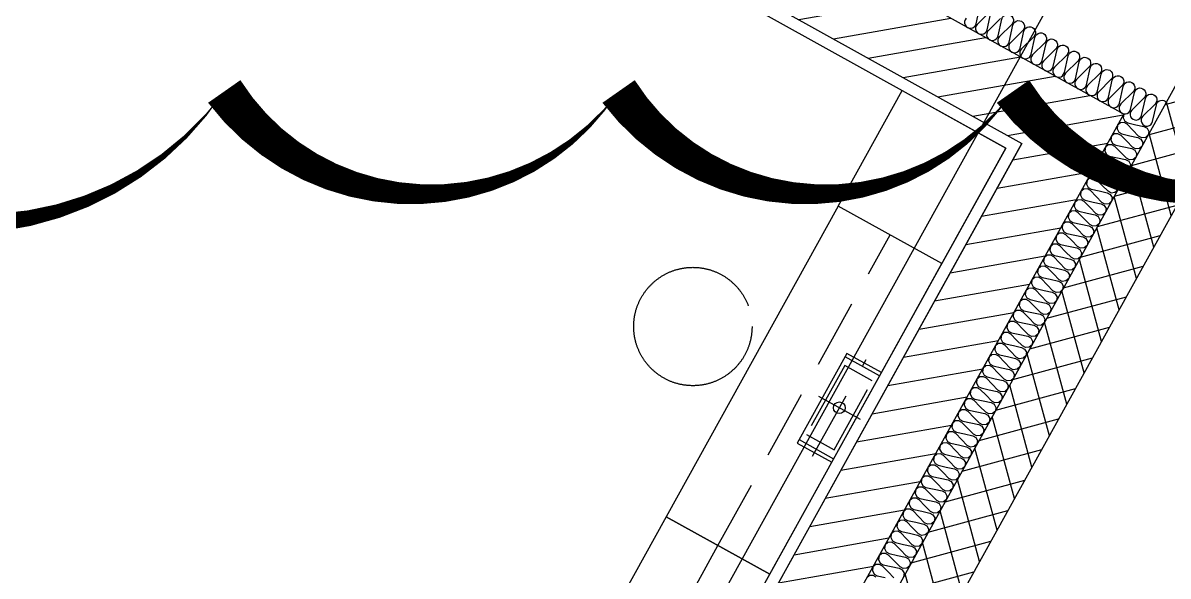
# Model space of a CAD drawing. Header units: millimetres. Extents: x -21000 to 567700, y 435000 to 850800.
# Drawn here: x 256193 to 259097, y 627328 to 628730 of the extents above; entities that cross this region are included whole.
import ezdxf
from ezdxf.xclip import XClip

# ---------------------------------------------------------------- set-up
doc = ezdxf.new("R2010")
doc.units = ezdxf.units.MM
doc.header["$LTSCALE"] = 700
doc.header["$XCLIPFRAME"] = 2
for name, pattern in [('AB_Pbase$0$DASHED2', [0.375, 0.25, -0.125]), ('AB_Pbase$0$HIDDEN', [9.525, 6.35, -3.175]), ('AB_Pbase$0$HIDDEN1', [0.375, 0.25, -0.125]), ('AB_Pbase$0$주차장기둥$0$CEN', [62, 60, -1, 0, -1])]:
    doc.linetypes.add(name, pattern=pattern)
doc.layers.get('0').update_dxf_attribs({"color": 2})
for name, color, linetype in [('AB_Pbase$0$ELE8', 8, 'Continuous'), ('AB_Pbase$0$F-FUR-M', 252, 'AB_Pbase$0$HIDDEN'), ('AB_Pbase$0$F-브라켓', 6, 'Continuous'), ('AB_Pbase$0$FIN', 6, 'Continuous'), ('AB_Pbase$0$HAT-BR', 5, 'Continuous'), ('AB_Pbase$0$I-EWAI_좌식창대선', 4, 'Continuous'), ('AB_Pbase$0$INS', 8, 'Continuous'), ('AB_Pbase$0$WAL', 3, 'Continuous'), ('AB_Pbase$0$주차장기둥$0$CEN_P', 244, 'AB_Pbase$0$주차장기둥$0$CEN'), ('rev_190108', 230, 'Continuous')]:
    doc.layers.add(name, color=color, linetype=linetype)

# ---------------------------------------------------------------- blocks, each defined once
blk = doc.blocks.new('AB_Pbase$0$EL260X100 TOP1')
at = {"color": 1, "linetype": 'AB_Pbase$0$DASHED2'}
for p, q in [((0, -60), (0, 60)), ((100, 40), (-100, 40)), ((-100, 40), (-100, -40)), ((100, -40), (100, 40)), ((140, 0), (-140, 0)), ((-100, -40), (100, -40))]:
    blk.add_line(p, q, dxfattribs=at)
at = {"color": 5}
for p, q in [((-130, 50), (-130, -50)), ((130, 50), (-130, 50)), ((-120, 50), (-120, -50)), ((120, -50), (120, 50)), ((130, -50), (130, 50)), ((-130, -50), (130, -50))]:
    blk.add_line(p, q, dxfattribs=at)
blk.add_circle((0, 0), 14.8, dxfattribs=at)
blk = doc.blocks.new('AB_Pbase$0$주차장기둥$0$cen 2bl 지하')
at = {"layer": 'AB_Pbase$0$주차장기둥$0$CEN_P', "color": 5}
blk.add_line((-56085.7, 71997.4), (-56085.7, 125024.6), dxfattribs=at)
blk = doc.blocks.new('AB_Pbase$0$주차장기둥')
at = {"rotation": 1.99999810188403}
blk.add_blockref('AB_Pbase$0$주차장기둥$0$cen 2bl 지하', (36991.8, -11666.7), dxfattribs=at)
blk = doc.blocks.new('AB_Pbase')
at = {"layer": 'AB_Pbase$0$ELE8'}
h = blk.add_hatch(dxfattribs=at)
h.set_pattern_fill('NET', color=256, scale=20, angle=15.182184)
h.paths.add_polyline_path([(260056.3, 629751.4), (260129, 629882.6), (259927.8, 629994.1), (259855.1, 629862.9)])
edge = h.paths.add_edge_path()
edge.add_line((264117.2, 627671.9), (261458.4, 629145.7))
edge.add_line((261458.4, 629145.7), (261385.7, 629014.5))
edge.add_line((261385.7, 629014.5), (262579.5, 628352.8))
edge.add_line((262579.5, 628352.8), (261915.3, 627154.6))
edge.add_line((261915.3, 627154.6), (262265.2, 626960.6))
edge.add_line((262265.2, 626960.6), (262337.9, 627091.8))
edge.add_line((262337.9, 627091.8), (262119.2, 627213))
edge.add_line((262119.2, 627213), (262710.7, 628280.1))
edge.add_line((262710.7, 628280.1), (264044.5, 627540.7))
edge.add_line((264044.5, 627540.7), (264117.3, 627671.9))
h.paths.add_polyline_path([(259546.7, 629347.8), (259677.9, 629275.1), (259968.8, 629799.9), (259855.1, 629862.9), (259612.7, 629425.6), (259595.2, 629435.3)])
h.paths.add_polyline_path([(259280.4, 628557.9), (259149.2, 628630.7), (257505.7, 625665.7), (262325, 622994.3), (263789, 625635.6), (263657.9, 625708.4), (262266.5, 623198.2), (257709.6, 625724.2)])
at = {"layer": 'AB_Pbase$0$HAT-BR'}
h = blk.add_hatch(dxfattribs=at)
h.set_pattern_fill('ANSI31', color=256, scale=20, angle=145)
h.paths.add_polyline_path([(235929.4, 604527.6), (236063.8, 604661.9), (238153, 602571.6), (240063.6, 606018.4), (240229.8, 605926.3), (238280.5, 602409.7), (237010.4, 601140.3), (237826.9, 600323.4), (237692.5, 600189.1), (236741.7, 601140.4), (238029, 602427)])
h.paths.add_polyline_path([(238632.8, 599517.1), (232550.1, 593437.5), (232684.4, 593303.2), (238767.1, 599382.7)])
h.paths.add_polyline_path([(239573, 598576.4), (244422.5, 593724.3), (238339.7, 587644.8), (238205.4, 587779.2), (244153.8, 593724.4), (239438.6, 598442)])
h.paths.add_polyline_path([(253366.3, 576146.8), (254890.9, 574621.3), (254756.5, 574487), (253231.9, 576012.5)], flags=17)
h.paths.add_polyline_path([(246954.3, 581883.1), (245525.6, 580455.2), (245391.3, 580589.5), (246820, 582017.5)])
h.paths.add_polyline_path([(247173.6, 582371), (252407.6, 587602.2), (252541.9, 587467.8), (247308, 582236.6)])
h.paths.add_polyline_path([(260580.1, 582120.7), (261142.4, 583135.1), (260976.2, 583227.2), (260414, 582212.8)], flags=17)
h.paths.add_polyline_path([(263886.9, 576046.1), (264234.4, 575698.5), (264194.3, 575658.4), (265114.4, 575148.5), (265206.5, 575314.6)])
edge = h.paths.add_edge_path()
edge.add_line((263638.9, 581842.7), (261303.6, 583137.2))
edge.add_line((261303.6, 583137.2), (261395.8, 583303.3))
edge.add_line((261395.8, 583303.3), (265930.7, 580789.6))
edge.add_line((265930.7, 580789.6), (269809.1, 587786.6))
edge.add_line((269809.1, 587786.6), (269975.3, 587694.4))
edge.add_line((269975.3, 587694.4), (266096.8, 580697.5))
edge.add_line((266096.8, 580697.5), (266534.1, 580455.1))
edge.add_line((266534.1, 580455.1), (266442, 580288.9))
edge.add_line((266442, 580288.9), (263805.1, 581750.6))
edge.add_line((263638.9, 581842.7), (262485.1, 579761.3))
edge.add_line((263805.1, 581750.6), (261405.4, 577421.6))
edge.add_line((262393, 579595.1), (259935.3, 580957.4))
edge.add_line((262485.1, 579761.3), (259861.3, 581215.7))
edge.add_line((262393, 579595.1), (261239.3, 577513.7))
edge.add_line((259861.3, 581215.7), (259168.1, 579965.2))
edge.add_line((259334.3, 579873.1), (259168.1, 579965.2))
edge.add_line((259935.3, 580957.4), (259334.3, 579873.1))
edge.add_line((261239.3, 577513.7), (258615.4, 578968.1))
edge.add_line((258615.4, 578968.1), (258523.3, 578802))
edge.add_line((258523.3, 578802), (263739.4, 575910.6))
edge.add_line((263739.4, 575910.6), (263879.2, 576050.4))
edge.add_line((263879.2, 576050.4), (261405.4, 577421.6))
edge = h.paths.add_edge_path()
edge.add_line((273761.7, 610263.5), (273411.9, 610457.4))
edge.add_line((273411.9, 610457.4), (273281, 610221.2))
edge.add_line((273281, 610221.2), (271837.9, 611021.2))
edge.add_line((271837.9, 611021.2), (270579.8, 608751.5))
edge.add_line((270579.8, 608751.5), (267899.1, 610237.5))
edge.add_line((267899.1, 610237.5), (268345.1, 611042.1))
edge.add_line((268345.1, 611042.1), (267907.8, 611284.5))
edge.add_line((267907.8, 611284.5), (267461.8, 610479.9))
edge.add_line((267461.8, 610479.9), (264676.1, 612024))
edge.add_line((264676.1, 612024), (266867.4, 615977.3))
edge.add_line((266867.4, 615977.3), (266701.3, 616069.4))
edge.add_line((266701.3, 616069.4), (265295.3, 613533))
edge.add_line((265295.3, 613533), (264945.5, 613726.9))
edge.add_line((264945.5, 613726.9), (264853.4, 613560.7))
edge.add_line((264853.4, 613560.7), (265203.2, 613366.8))
edge.add_line((265203.2, 613366.8), (264417.8, 611949.9))
edge.add_line((264417.8, 611949.9), (276229.5, 605402.6))
edge.add_line((276229.5, 605402.6), (278088.8, 608756.8))
edge.add_line((278088.8, 608756.8), (278565.5, 608492.5))
edge.add_line((278565.5, 608492.5), (278798.2, 608912.4))
edge.add_line((278798.2, 608912.4), (278719.4, 608956))
edge.add_line((278719.4, 608956), (278578.9, 608702.3))
edge.add_line((278578.9, 608702.3), (278093.4, 608971.4))
edge.add_line((278093.4, 608971.4), (278825.5, 610292.1))
edge.add_line((278825.5, 610292.1), (278746.8, 610335.7))
edge.add_line((278746.8, 610335.7), (278092.3, 609155))
edge.add_line((278092.3, 609155), (277414.5, 609530.7))
edge.add_line((277414.5, 609530.7), (277370.8, 609452))
edge.add_line((277370.8, 609452), (278048.7, 609076.3))
edge.add_line((278048.7, 609076.3), (276155.5, 605660.9))
edge.add_line((276155.5, 605660.9), (275027.2, 606286.3))
edge.add_line((275027.2, 606286.3), (275473.2, 607090.9))
edge.add_line((275473.2, 607090.9), (275394.5, 607134.6))
edge.add_line((275394.5, 607134.6), (274948.5, 606329.9))
edge.add_line((274948.5, 606329.9), (274668.6, 606485.1))
edge.add_line((274668.6, 606485.1), (275114.6, 607289.7))
edge.add_line((275114.6, 607289.7), (275035.9, 607333.3))
edge.add_line((275035.9, 607333.3), (274589.9, 606528.7))
edge.add_line((274589.9, 606528.7), (270746, 608659.4))
edge.add_line((270746, 608659.4), (271911.9, 610762.9))
edge.add_line((271911.9, 610762.9), (273538.7, 609861.1))
edge.add_line((273538.7, 609861.1), (273766.6, 610272.2))
h.paths.add_polyline_path([(249823.9, 630123.9), (248214.6, 631015.9), (248122.5, 630849.7), (249731.8, 629957.7)])
h.paths.add_polyline_path([(264448.6, 621462.8), (264706.6, 621319.7), (264798.7, 621485.9), (263959.1, 621951.3), (263866.9, 621785.1), (264282.4, 621554.9), (263271.6, 619731.3), (263437.7, 619639.2)])
h.paths.add_polyline_path([(269499.6, 619034.5), (268660, 619499.9), (268567.9, 619333.7), (269048.9, 619067.1), (267972.6, 617125.4), (268138.8, 617033.3), (269215.1, 618975), (269407.5, 618868.3)])
h.paths.add_polyline_path([(278950.9, 618872.1), (277573.4, 619635.6), (275440.2, 615787.3), (272265.3, 617547.2), (272173.2, 617381), (274499.7, 616091.4), (273527.6, 614337.8), (273693.8, 614245.7), (274665.9, 615999.3), (276004, 615257.5), (276166.4, 615550.5), (275676.7, 615822), (277647.4, 619377.4), (278858.8, 618705.9)])
h.paths.add_polyline_path([(271683.5, 616497.6), (271517.4, 616589.7), (270492, 614739.9), (270658.2, 614647.8)])
h.paths.add_polyline_path([(266121, 619581), (265095.6, 617731.2), (264929.4, 617823.3), (265954.8, 619673.1)])
h.paths.add_polyline_path([(264405.1, 617124.9), (264497.2, 617291.1), (264296.1, 617402.6), (264203.9, 617236.4)])
edge = h.paths.add_edge_path()
edge.add_line((261140, 623342.4), (261232.1, 623508.6))
edge.add_line((261232.1, 623508.6), (257484.4, 625586))
edge.add_line((257484.4, 625586), (257392.3, 625419.8))
edge.add_line((257392.3, 625419.8), (258756.7, 624663.5))
edge.add_line((258756.7, 624663.5), (257030.8, 621549.9))
edge.add_line((257030.8, 621549.9), (255666.4, 622306.2))
edge.add_line((255666.4, 622306.2), (255622.7, 622227.5))
edge.add_line((255622.7, 622227.5), (256987.1, 621471.2))
edge.add_line((256987.1, 621471.2), (256735, 621016.4))
edge.add_line((256735, 621016.4), (256813.8, 620972.7))
edge.add_line((256813.8, 620972.7), (258835.4, 624619.9))
edge.add_line((258835.4, 624619.9), (261140, 623342.4))
h.paths.add_polyline_path([(252295.3, 623557.4), (252251.7, 623478.7), (252800.5, 623174.5), (252844.1, 623253.2)], flags=17)
h.paths.add_polyline_path([(278024, 614023.5), (278741.6, 615317.9), (277798.7, 613617.1), (277877.5, 613573.4), (278119.7, 614010.5), (279335.4, 613336.6), (279379.1, 613415.3), (278163.4, 614089.2), (278820.3, 615274.3), (278741.6, 615317.9)])
h.paths.add_polyline_path([(276999.8, 611990.1), (277047.9, 611963.4), (276926.7, 611744.8), (276799.9, 611815.1), (277163.5, 612471), (277242.2, 612427.4)], flags=17)
h.paths.add_polyline_path([(275349.5, 612653.4), (275456.1, 612845.8), (275766.5, 612673.7), (275659.8, 612481.3)], flags=17)
h.paths.add_polyline_path([(274915.1, 612859.8), (274748.9, 612952), (274506.5, 612514.6), (274672.7, 612422.5)], flags=17)
h.paths.add_polyline_path([(279024.5, 610867.8), (280144.5, 612888.1), (280223.2, 612844.5), (279103.3, 610824.1)])
h.paths.add_polyline_path([(279601.8, 610547.8), (280721.7, 612568.2), (280800.4, 612524.5), (279680.5, 610504.2)])
edge = h.paths.add_edge_path()
edge.add_line((268115.9, 579441.1), (268710.6, 579111.4))
edge.add_line((268710.6, 579111.4), (268676.7, 579050.2))
edge.add_line((268676.7, 579050.2), (271436.1, 577520.6))
edge.add_line((271436.1, 577520.6), (271470, 577581.9))
edge.add_line((271470, 577581.9), (271528.2, 577686.8))
edge.add_line((271528.2, 577686.8), (268174.1, 579546.1))
edge.add_line((268174.1, 579546.1), (268115.9, 579441.1))
h.paths.add_polyline_path([(252546, 576288.4), (251117.3, 574860.5), (254615.6, 571360.4), (257807.1, 577118), (257640.9, 577210.2), (255736.8, 573775), (255682.7, 573829.2), (255548.3, 573694.9), (255641, 573602.1), (254521.2, 571582.1), (251315.3, 574789.7), (252680.4, 576154.1)])
h.paths.add_polyline_path([(254748.7, 622094.5), (254457.8, 621569.8), (254624, 621477.7), (254914.9, 622002.4)], flags=17)
h.paths.add_polyline_path([(260390.1, 620339.5), (260224, 620431.6), (261377.8, 622513.2), (261544, 622421.1)])
h.paths.add_polyline_path([(246694.2, 601788.4), (244262.8, 603136.2), (244354.9, 603302.4), (246786.3, 601954.6)])
h.paths.add_polyline_path([(264513.8, 616681.6), (263362.4, 614604.4), (263948.4, 614279.6), (263856.3, 614113.4), (262500.6, 614864.9), (262592.7, 615031.1), (263196.2, 614696.5), (264347.6, 616773.8)])
h.paths.add_polyline_path([(251505.8, 616203), (251413.7, 616036.9), (267384.3, 607184.2), (267476.4, 607350.4)])
h.paths.add_polyline_path([(271057.7, 605148), (274188.8, 603412.4), (272429, 600237.5), (270189.9, 601478.7), (270097.8, 601312.5), (274624, 598803.6), (274716.1, 598969.8), (272595.1, 600145.4), (274355, 603320.3), (277464.3, 601596.8), (270405.5, 588862.3), (265870.5, 591376.1), (265778.4, 591209.9), (270479.5, 588604), (277722.6, 601670.9), (271149.8, 605314.2)])
h.paths.add_polyline_path([(255481.8, 630440.5), (255389.7, 630274.4), (255792, 630051.4), (254296.4, 627353.1), (254375.1, 627309.5), (255870.8, 630007.7), (258726.4, 628424.8), (257230.8, 625726.6), (257396.9, 625634.5), (258984.7, 628498.9)])
h.paths.add_polyline_path([(252754.7, 624571.9), (253714.6, 626303.6), (253793.4, 626260), (252833.4, 624528.2)])
h.paths.add_polyline_path([(271454, 617733.9), (271546.1, 617900.1), (271143.9, 618123.1), (271051.8, 617956.9)])
h.paths.add_polyline_path([(274129.6, 612597.8), (274173.2, 612676.5), (272975, 613340.7), (272679.2, 612807.2), (272845.4, 612715.1), (273097.5, 613169.9)], flags=17)
h.paths.add_polyline_path([(261119, 615848), (261285.2, 615755.9), (262691.1, 618292.3), (262525, 618384.4)])
h.paths.add_polyline_path([(261302.7, 615746.2), (261210.6, 615580), (261503.6, 615417.6), (261595.7, 615583.7)], flags=17)
h.paths.add_polyline_path([(260779.6, 615235.7), (260945.8, 615143.6), (260407.7, 614172.8), (247559.5, 621294.6), (247428.3, 621367.4), (245110.6, 622652.1), (245202.7, 622818.3), (246042.3, 622352.9), (246488.4, 623157.5), (246654.5, 623065.4), (246208.5, 622260.8), (248062.7, 621233), (249400.8, 623646.9), (248952.5, 623895.4), (248996.2, 623974.1), (249984.5, 623426.3), (249940.9, 623347.5), (249479.5, 623603.3), (248141.4, 621189.3), (250017.5, 620149.4), (251359.6, 622570.7), (250948.5, 622798.5), (250988.1, 622869.9), (251939.3, 622342.7), (251895.6, 622264), (251434.3, 622519.7), (250096.2, 620105.8), (252811.9, 618600.4), (253257.9, 619405.1), (253336.6, 619361.5), (252890.6, 618556.8), (253257.9, 618353.2), (254159.7, 619980), (253792.3, 620183.6), (253676, 619973.7), (253597.3, 620017.3), (253905.1, 620572.7), (254071.3, 620480.6), (253971.9, 620301.3), (254627.9, 619937.7), (254535.8, 619771.5), (254238.4, 619936.4), (253336.7, 618309.6), (254613.6, 617601.7), (255607.5, 619394.7), (255773.6, 619302.6), (254779.8, 617509.6), (260333.6, 614431.1)])
h.paths.add_polyline_path([(251257.3, 624727.3), (251091.2, 624819.4), (250887.5, 624452.1), (248071, 626013.3), (247978.9, 625847.1), (247979.1, 625847), (246827.7, 623769.8), (246993.9, 623677.6), (248145.3, 625754.9), (251552, 623866.5), (251644.1, 624032.7), (251053.7, 624359.9)])
h.paths.add_polyline_path([(239278.8, 608614.4), (239444.9, 608522.3), (239503.1, 608627.2), (240058.5, 608319.4), (240150.6, 608485.5), (239595.2, 608793.4), (239937, 609410), (239416.6, 609698.5), (239373, 609619.7), (239727.2, 609423.4)], flags=17)
h.paths.add_polyline_path([(249096, 617321.6), (249188.1, 617487.8), (246328.1, 619073.1), (246196.9, 619145.8), (244727.6, 619960.3), (244635.4, 619794.1)])
h.paths.add_polyline_path([(244912.1, 609773.6), (245004.2, 609939.8), (238523.3, 613532.3), (235245.5, 607619), (234042, 606416.1), (235434.6, 605022.7), (235569, 605157.1), (234240, 606486.8), (235318, 607564.2), (236122.2, 609014.9), (238706.7, 607582.3), (238270.4, 606795.2), (238991.9, 606395.2), (239084, 606561.4), (238528.6, 606869.2), (239047.4, 607805.1), (238881.2, 607897.2), (238798.8, 607748.5), (238357.1, 607993.3), (239086.7, 609309.6), (239008, 609353.3), (238278.4, 608037), (236214.3, 609181.1), (238509.9, 613322.4), (242795.5, 610946.9), (241038.1, 607776.4), (241204.2, 607684.3), (242961.7, 610854.8)])
h.paths.add_polyline_path([(254770.9, 631457.8), (254937, 631365.6), (255145.7, 631742.1), (254979.5, 631834.2)])
h.paths.add_polyline_path([(254539.5, 630648.5), (254373.3, 630740.6), (254143, 630325.1), (253548.3, 630654.8), (253504.7, 630576.1), (254099.4, 630246.4), (253042.5, 628339.7), (251765.6, 629047.6), (252822.5, 630954.2), (252848.7, 630939.7), (252892.3, 631018.4), (252787.4, 631076.6), (251686.9, 629091.2), (250436.1, 629784.5), (250344, 629618.3), (251594.7, 628925), (250494.2, 626939.6), (250599.2, 626881.5), (250642.8, 626960.2), (250616.6, 626974.7), (251673.5, 628881.4), (252950.4, 628173.6), (251893.5, 626266.9), (251298.8, 626596.6), (251255.1, 626517.9), (251849.9, 626188.2), (251488.7, 625536.6), (251654.9, 625444.5)])
at = {"layer": 'AB_Pbase$0$F-FUR-M', "color": 1, "linetype": 'AB_Pbase$0$HIDDEN', "ltscale": 0.2}
blk.add_circle((257892.1, 627960.7), 150, dxfattribs=at)
at = {"layer": 'AB_Pbase$0$FIN'}
blk.add_lwpolyline([(258729.5, 624655.7), (257400.1, 625392.6), (256910.4, 624509.3), (256175.7, 624916.5), (256776.9, 626001), (257214.2, 625758.6), (258685.6, 628413.1), (255882.4, 629966.9), (252336.1, 623569.1)], dxfattribs=at)
at = {"layer": 'AB_Pbase$0$I-EWAI_좌식창대선', "color": 7, "linetype": 'AB_Pbase$0$HIDDEN1'}
for p, q in [((257955.7, 627405.7), (258392, 628192.8)), ((257519.3, 626618.5), (257955.7, 627405.7))]:
    blk.add_line(p, q, dxfattribs=at)
at = {"layer": 'AB_Pbase$0$I-EWAI_좌식창대선', "color": 6}
for points in [[(258260.8, 628265.6), (258423.2, 628558.5), (258685.6, 628413.1), (258523.2, 628120.1)], [(258260.8, 628265.6), (257824.5, 627478.4), (258086.9, 627333), (258523.2, 628120.1)], [(257824.5, 627478.4), (257388.2, 626691.2), (257650.5, 626545.8), (258086.9, 627333)]]:
    blk.add_lwpolyline(points, close=True, dxfattribs=at)
at = {"layer": 'AB_Pbase$0$INS'}
for points in [[(258585.3, 628742, 1.337395), (258610.1, 628728.2), (258619.6, 628771, -1.337395)], [(258644.5, 628757.2), (258613.3, 628726.5, 1.337395), (258638.1, 628712.7), (258647.6, 628755.5, -1.337394)], [(258672.5, 628741.7), (258641.3, 628711, 1.337394), (258666.1, 628697.2), (258675.6, 628740, -1.337394), (258700.5, 628726.2), (258669.2, 628695.4, 1.337394), (258694.1, 628681.7), (258703.6, 628724.4, -1.337394), (258728.4, 628710.7), (258697.2, 628679.9, 1.337395), (258722.1, 628666.2), (258731.6, 628708.9, -1.337395), (258756.4, 628695.2), (258725.2, 628664.4, 1.337395), (258750, 628650.6), (258759.6, 628693.4, -1.337395), (258784.4, 628679.7), (258753.2, 628648.9, 1.337394), (258778, 628635.1), (258787.6, 628677.9, -1.337394), (258812.4, 628664.1), (258781.2, 628633.4, 1.337395), (258806, 628619.6), (258815.6, 628662.4, -1.337394), (258840.4, 628648.6), (258809.2, 628617.9, 1.337394), (258834, 628604.1), (258843.5, 628646.9, -1.337394), (258868.4, 628633.1), (258837.2, 628602.4, 1.337394), (258862, 628588.6), (258871.5, 628631.4, -1.337394), (258896.4, 628617.6), (258865.2, 628586.8, 1.337394), (258890, 628573.1), (258899.5, 628615.8, -1.337394), (258924.4, 628602.1), (258893.1, 628571.3, 1.337394), (258918, 628557.6), (258927.5, 628600.3, -1.337394), (258952.3, 628586.6), (258921.1, 628555.8, 1.337394), (258946, 628542.1), (258955.5, 628584.8, -1.337394), (258980.3, 628571.1), (258949.1, 628540.3, 1.337394), (258973.9, 628526.5), (258983.5, 628569.3, -1.337394), (259008.3, 628555.5), (258977.1, 628524.8, 1.337394), (259001.9, 628511), (259011.5, 628553.8, -1.337394), (259036.3, 628540), (259005.1, 628509.3, 1.337394), (259029.9, 628495.5), (259039.5, 628538.3, -1.337394), (259064.3, 628524.5), (259033.1, 628493.8, 1.337394), (259057.9, 628480), (259067.4, 628522.8, -0.613632), (259093, 628529.3, -0.613632)]]:
    blk.add_lwpolyline(points, format="xyb", dxfattribs=at)
for points in [[(258984.7, 628498.9), (258983.2, 628489.6), (258987.5, 628480.9), (258995.2, 628476.6), (259015.6, 628472.1), (259036, 628467.7), (259043.7, 628463.4), (259048.4, 628455.3), (259046.9, 628446.1), (259039.8, 628440), (259030.1, 628438.9), (259022.4, 628443.2), (259007.8, 628458.1), (258993.3, 628473.1), (258985.6, 628477.4), (258976.2, 628477), (258969.2, 628470.9), (258967.7, 628461.6), (258972, 628452.9), (258979.7, 628448.6), (259000.1, 628444.2), (259020.5, 628439.7), (259028.2, 628435.4), (259032.9, 628427.4), (259031.4, 628418.1), (259024.3, 628412), (259014.6, 628410.9), (259006.9, 628415.2), (258992.3, 628430.2), (258977.7, 628445.1), (258970, 628449.4), (258960.7, 628449), (258953.7, 628442.9), (258952.2, 628433.7), (258956.5, 628424.9), (258964.2, 628420.6), (258984.6, 628416.2), (259005, 628411.7), (259012.7, 628407.4), (259017.3, 628399.4), (259015.9, 628390.1), (259008.8, 628384), (258999.1, 628383), (258991.4, 628387.2), (258976.8, 628402.2), (258962.2, 628417.1), (258954.5, 628421.4), (258945.2, 628421.1), (258938.1, 628414.9), (258936.7, 628405.7), (258941, 628396.9), (258948.7, 628392.6), (258969.1, 628388.2), (258989.5, 628383.7), (258997.2, 628379.5), (259001.8, 628371.4), (259000.4, 628362.1), (258993.3, 628356), (258983.6, 628355), (258975.9, 628359.2), (258961.3, 628374.2), (258946.7, 628389.1), (258939, 628393.4), (258929.7, 628393.1), (258922.6, 628386.9), (258921.2, 628377.7), (258925.4, 628368.9), (258933.1, 628364.6), (258953.5, 628360.2), (258973.9, 628355.7), (258981.6, 628351.5), (258986.3, 628343.4), (258984.8, 628334.1), (258977.8, 628328), (258968.1, 628327), (258960.4, 628331.2), (258945.8, 628346.2), (258931.2, 628361.1), (258923.5, 628365.4), (258914.2, 628365.1), (258907.1, 628358.9), (258905.7, 628349.7), (258909.9, 628340.9), (258917.6, 628336.6), (258938, 628332.2), (258958.4, 628327.8), (258966.1, 628323.5), (258970.8, 628315.4), (258969.3, 628306.2), (258962.3, 628300), (258952.6, 628299), (258944.9, 628303.3), (258930.3, 628318.2), (258915.7, 628333.1), (258908, 628337.4), (258898.7, 628337.1), (258891.6, 628331), (258890.1, 628321.7), (258894.4, 628312.9), (258902.1, 628308.7), (258922.5, 628304.2), (258942.9, 628299.8), (258950.6, 628295.5), (258955.3, 628287.4), (258953.8, 628278.2), (258946.8, 628272), (258937, 628271), (258929.3, 628275.3), (258914.8, 628290.2), (258900.2, 628305.2), (258892.5, 628309.4), (258883.2, 628309.1), (258876.1, 628303), (258874.6, 628293.7), (258878.9, 628284.9), (258886.6, 628280.7), (258907, 628276.2), (258927.4, 628271.8), (258935.1, 628267.5), (258939.8, 628259.4), (258938.3, 628250.2), (258931.2, 628244), (258921.5, 628243), (258913.8, 628247.3), (258899.2, 628262.2), (258884.7, 628277.2), (258877, 628281.4), (258867.6, 628281.1), (258860.6, 628275), (258859.1, 628265.7), (258863.4, 628257), (258871.1, 628252.7), (258891.5, 628248.2), (258911.9, 628243.8), (258919.6, 628239.5), (258924.3, 628231.4), (258922.8, 628222.2), (258915.7, 628216.1), (258906, 628215), (258898.3, 628219.3), (258883.7, 628234.2), (258869.1, 628249.2), (258861.5, 628253.5), (258852.1, 628253.1), (258845.1, 628247), (258843.6, 628237.7), (258847.9, 628229), (258855.6, 628224.7), (258876, 628220.2), (258896.4, 628215.8), (258904.1, 628211.5), (258908.7, 628203.5), (258907.3, 628194.2), (258900.2, 628188.1), (258890.5, 628187), (258882.8, 628191.3), (258868.2, 628206.3), (258853.6, 628221.2), (258845.9, 628225.5), (258836.6, 628225.1), (258829.5, 628219), (258828.1, 628209.8), (258832.4, 628201), (258840.1, 628196.7), (258860.5, 628192.3), (258880.9, 628187.8), (258888.6, 628183.5), (258893.2, 628175.5), (258891.8, 628166.2), (258884.7, 628160.1), (258875, 628159.1), (258867.3, 628163.3), (258852.7, 628178.3), (258838.1, 628193.2), (258830.4, 628197.5), (258821.1, 628197.2), (258814, 628191), (258812.6, 628181.8), (258816.8, 628173), (258824.5, 628168.7), (258844.9, 628164.3), (258865.3, 628159.8), (258873, 628155.6), (258877.7, 628147.5), (258876.2, 628138.2), (258869.2, 628132.1), (258859.5, 628131.1), (258851.8, 628135.3), (258837.2, 628150.3), (258822.6, 628165.2), (258814.9, 628169.5), (258805.6, 628169.2), (258798.5, 628163), (258797.1, 628153.8), (258801.3, 628145), (258809, 628140.7), (258829.4, 628136.3), (258849.8, 628131.8), (258857.5, 628127.6), (258862.2, 628119.5), (258860.7, 628110.2), (258853.7, 628104.1), (258844, 628103.1), (258836.3, 628107.3), (258821.7, 628122.3), (258807.1, 628137.2), (258799.4, 628141.5), (258790.1, 628141.2), (258783, 628135), (258781.5, 628125.8), (258785.8, 628117), (258793.5, 628112.7), (258813.9, 628108.3), (258834.3, 628103.8), (258842, 628099.6), (258846.7, 628091.5), (258845.2, 628082.3), (258838.2, 628076.1), (258828.4, 628075.1), (258820.7, 628079.4), (258806.2, 628094.3), (258791.6, 628109.2), (258783.9, 628113.5), (258774.6, 628113.2), (258767.5, 628107), (258766, 628097.8), (258770.3, 628089), (258778, 628084.8), (258798.4, 628080.3), (258818.8, 628075.9), (258826.5, 628071.6), (258831.2, 628063.5), (258829.7, 628054.3), (258822.6, 628048.1), (258812.9, 628047.1), (258805.2, 628051.4), (258790.6, 628066.3), (258776.1, 628081.3), (258768.4, 628085.5), (258759, 628085.2), (258752, 628079.1), (258750.5, 628069.8), (258754.8, 628061), (258762.5, 628056.8), (258782.9, 628052.3), (258803.3, 628047.9), (258811, 628043.6), (258815.7, 628035.5), (258814.2, 628026.3), (258807.1, 628020.1), (258797.4, 628019.1), (258789.7, 628023.4), (258775.1, 628038.3), (258760.6, 628053.3), (258752.9, 628057.5), (258743.5, 628057.2), (258736.5, 628051.1), (258735, 628041.8), (258739.3, 628033), (258747, 628028.8), (258767.4, 628024.3), (258787.8, 628019.9), (258795.5, 628015.6), (258800.1, 628007.5), (258798.7, 627998.3), (258791.6, 627992.1), (258781.9, 627991.1), (258774.2, 627995.4), (258759.6, 628010.3), (258745, 628025.3), (258737.3, 628029.5), (258728, 628029.2), (258721, 628023.1), (258719.5, 628013.8), (258723.8, 628005.1), (258731.5, 628000.8), (258751.9, 627996.3), (258772.3, 627991.9), (258780, 627987.6), (258784.6, 627979.6), (258783.2, 627970.3), (258776.1, 627964.2), (258766.4, 627963.1), (258758.7, 627967.4), (258744.1, 627982.4), (258729.5, 627997.3), (258721.8, 628001.6), (258712.5, 628001.2), (258705.4, 627995.1), (258704, 627985.8), (258708.3, 627977.1), (258715.9, 627972.8), (258736.4, 627968.4), (258756.8, 627963.9), (258764.4, 627959.6), (258769.1, 627951.6), (258767.7, 627942.3), (258760.6, 627936.2), (258750.9, 627935.2), (258743.2, 627939.4), (258728.6, 627954.4), (258714, 627969.3), (258706.3, 627973.6), (258697, 627973.3), (258689.9, 627967.1), (258688.5, 627957.9), (258692.7, 627949.1), (258700.4, 627944.8), (258720.8, 627940.4), (258741.2, 627935.9), (258748.9, 627931.7), (258753.6, 627923.6), (258752.1, 627914.3), (258745.1, 627908.2), (258735.4, 627907.2), (258727.7, 627911.4), (258713.1, 627926.4), (258698.5, 627941.3), (258690.8, 627945.6), (258681.5, 627945.3), (258674.4, 627939.1), (258672.9, 627929.9), (258677.2, 627921.1), (258684.9, 627916.8), (258705.3, 627912.4), (258725.7, 627907.9), (258733.4, 627903.7), (258738.1, 627895.6), (258736.6, 627886.3), (258729.6, 627880.2), (258719.8, 627879.2), (258712.1, 627883.4), (258697.6, 627898.4), (258683, 627913.3), (258675.3, 627917.6), (258666, 627917.3), (258658.9, 627911.1), (258657.4, 627901.9), (258661.7, 627893.1), (258669.4, 627888.8), (258689.8, 627884.4), (258710.2, 627879.9), (258717.9, 627875.7), (258722.6, 627867.6), (258721.1, 627858.4), (258714, 627852.2), (258704.3, 627851.2), (258696.6, 627855.5), (258682.1, 627870.4), (258667.5, 627885.3), (258659.8, 627889.6), (258650.4, 627889.3), (258643.4, 627883.1), (258641.9, 627873.9), (258646.2, 627865.1), (258653.9, 627860.9), (258674.3, 627856.4), (258694.7, 627852), (258702.4, 627847.7), (258707.1, 627839.6), (258705.6, 627830.4), (258698.5, 627824.2), (258688.8, 627823.2), (258681.1, 627827.5), (258666.5, 627842.4), (258652, 627857.4), (258644.3, 627861.6), (258634.9, 627861.3), (258627.9, 627855.2), (258626.4, 627845.9), (258630.7, 627837.1), (258638.4, 627832.9), (258658.8, 627828.4), (258679.2, 627824), (258686.9, 627819.7), (258691.5, 627811.6), (258690.1, 627802.4), (258683, 627796.2), (258673.3, 627795.2), (258665.6, 627799.5), (258651, 627814.4), (258636.4, 627829.4), (258628.7, 627833.6), (258619.4, 627833.3), (258612.4, 627827.2), (258610.9, 627817.9), (258615.2, 627809.1), (258622.9, 627804.9), (258643.3, 627800.4), (258663.7, 627796), (258671.4, 627791.7), (258676, 627783.6), (258674.6, 627774.4), (258667.5, 627768.2), (258657.8, 627767.2), (258650.1, 627771.5), (258635.5, 627786.4), (258620.9, 627801.4), (258613.2, 627805.6), (258603.9, 627805.3), (258596.8, 627799.2), (258595.4, 627789.9), (258599.7, 627781.2), (258607.4, 627776.9), (258627.8, 627772.4), (258648.2, 627768), (258655.9, 627763.7), (258660.5, 627755.7), (258659.1, 627746.4), (258652, 627740.3), (258642.3, 627739.2), (258634.6, 627743.5), (258620, 627758.4), (258605.4, 627773.4), (258597.7, 627777.7), (258588.4, 627777.3), (258581.3, 627771.2), (258579.9, 627761.9), (258584.1, 627753.2), (258591.8, 627748.9), (258612.2, 627744.5), (258632.6, 627740), (258640.3, 627735.7), (258645, 627727.7), (258643.5, 627718.4), (258636.5, 627712.3), (258626.8, 627711.3), (258619.1, 627715.5), (258604.5, 627730.5), (258589.9, 627745.4), (258582.2, 627749.7), (258572.9, 627749.4), (258565.8, 627743.2), (258564.3, 627734), (258568.6, 627725.2), (258576.3, 627720.9), (258596.7, 627716.5), (258617.1, 627712), (258624.8, 627707.8), (258629.5, 627699.7), (258628, 627690.4), (258621, 627684.3), (258611.2, 627683.3), (258603.6, 627687.5), (258589, 627702.5), (258574.4, 627717.4), (258566.7, 627721.7), (258557.4, 627721.4), (258550.3, 627715.2), (258548.8, 627706), (258553.1, 627697.2), (258560.8, 627692.9), (258581.2, 627688.5), (258601.6, 627684), (258609.3, 627679.8), (258614, 627671.7), (258612.5, 627662.4), (258605.4, 627656.3), (258595.7, 627655.3), (258588, 627659.5), (258573.5, 627674.5), (258558.9, 627689.4), (258551.2, 627693.7), (258541.9, 627693.4), (258534.8, 627687.2), (258533.3, 627678), (258537.6, 627669.2), (258545.3, 627664.9), (258565.7, 627660.5), (258586.1, 627656), (258593.8, 627651.8), (258598.5, 627643.7), (258597, 627634.5), (258589.9, 627628.3), (258580.2, 627627.3), (258572.5, 627631.6), (258557.9, 627646.5), (258543.4, 627661.4), (258535.7, 627665.7), (258526.3, 627665.4), (258519.3, 627659.2), (258517.8, 627650), (258522.1, 627641.2), (258529.8, 627637), (258550.2, 627632.5), (258570.6, 627628.1), (258578.3, 627623.8), (258583, 627615.7), (258581.5, 627606.5), (258574.4, 627600.3), (258564.7, 627599.3), (258557, 627603.6), (258542.4, 627618.5), (258527.8, 627633.5), (258520.1, 627637.7), (258510.8, 627637.4), (258503.8, 627631.3), (258502.3, 627622), (258506.6, 627613.2), (258514.3, 627609), (258534.7, 627604.5), (258555.1, 627600.1), (258562.8, 627595.8), (258567.4, 627587.7), (258566, 627578.5), (258558.9, 627572.3), (258549.2, 627571.3), (258541.5, 627575.6), (258526.9, 627590.5), (258512.3, 627605.5), (258504.6, 627609.7), (258495.3, 627609.4), (258488.2, 627603.3), (258486.8, 627594), (258491.1, 627585.2), (258498.8, 627581), (258519.2, 627576.5), (258539.6, 627572.1), (258547.3, 627567.8), (258551.9, 627559.7), (258550.5, 627550.5), (258543.4, 627544.3), (258533.7, 627543.3), (258526, 627547.6), (258511.4, 627562.5), (258496.8, 627577.5), (258489.1, 627581.7), (258479.8, 627581.4), (258472.7, 627575.3), (258471.3, 627566), (258475.5, 627557.3), (258483.2, 627553), (258503.6, 627548.5), (258524, 627544.1), (258531.7, 627539.8), (258536.4, 627531.7), (258534.9, 627522.5), (258527.9, 627516.4), (258518.2, 627515.3), (258510.5, 627519.6), (258495.9, 627534.5), (258481.3, 627549.5), (258473.6, 627553.8), (258464.3, 627553.4), (258457.2, 627547.3), (258455.7, 627538), (258460, 627529.3), (258467.7, 627525), (258488.1, 627520.6), (258508.5, 627516.1), (258516.2, 627511.8), (258520.9, 627503.8), (258519.4, 627494.5), (258512.4, 627488.4), (258502.7, 627487.3), (258495, 627491.6), (258480.4, 627506.6), (258465.8, 627521.5), (258458.1, 627525.8), (258448.8, 627525.4), (258441.7, 627519.3), (258440.2, 627510.1), (258444.5, 627501.3), (258452.2, 627497), (258472.6, 627492.6), (258493, 627488.1), (258500.7, 627483.8), (258505.4, 627475.8), (258503.9, 627466.5), (258496.8, 627460.4), (258487.1, 627459.4), (258479.4, 627463.6), (258464.9, 627478.6), (258450.3, 627493.5), (258442.6, 627497.8), (258433.3, 627497.5), (258426.2, 627491.3), (258424.7, 627482.1), (258429, 627473.3), (258436.7, 627469), (258457.1, 627464.6), (258477.5, 627460.1), (258485.2, 627455.9), (258489.9, 627447.8), (258488.4, 627438.5), (258481.3, 627432.4), (258471.6, 627431.4), (258463.9, 627435.6), (258449.3, 627450.6), (258434.8, 627465.5), (258427.1, 627469.8), (258417.7, 627469.5), (258410.7, 627463.3), (258409.2, 627454.1), (258413.5, 627445.3), (258421.2, 627441), (258441.6, 627436.6), (258462, 627432.1), (258469.7, 627427.9), (258474.4, 627419.8), (258472.9, 627410.5), (258465.8, 627404.4), (258456.1, 627403.4), (258448.4, 627407.7), (258433.8, 627422.6), (258419.2, 627437.5), (258411.5, 627441.8), (258402.2, 627441.5), (258395.2, 627435.3), (258393.7, 627426.1), (258398, 627417.3), (258405.7, 627413), (258426.1, 627408.6), (258446.5, 627404.2), (258454.2, 627399.9), (258458.8, 627391.8), (258457.4, 627382.6), (258450.3, 627376.4), (258440.6, 627375.4), (258432.9, 627379.7), (258418.3, 627394.6), (258403.7, 627409.6), (258396, 627413.8), (258386.7, 627413.5), (258379.6, 627407.4), (258378.2, 627398.1), (258382.5, 627389.3), (258390.2, 627385.1), (258410.6, 627380.6), (258431, 627376.2), (258438.7, 627371.9), (258443.3, 627363.8), (258441.9, 627354.6), (258434.8, 627348.4), (258425.1, 627347.4), (258417.4, 627351.7), (258402.8, 627366.6), (258388.2, 627381.6), (258380.5, 627385.8), (258371.2, 627385.5), (258364.1, 627379.4), (258362.7, 627370.1), (258366.9, 627361.3), (258374.6, 627357.1), (258395, 627352.6), (258415.4, 627348.2), (258423.1, 627343.9), (258427.8, 627335.8), (258426.3, 627326.6)], [(258401.9, 627323.7), (258387.3, 627338.6), (258372.7, 627353.6), (258365, 627357.8), (258355.7, 627357.5), (258348.6, 627351.4), (258347.2, 627342.1), (258351.4, 627333.4), (258359.1, 627329.1), (258379.5, 627324.6)], [(258357.2, 627325.6), (258349.5, 627329.9), (258340.2, 627329.5), (258333.1, 627323.4)]]:
    blk.add_lwpolyline(points, dxfattribs=at)
at = {"layer": 'AB_Pbase$0$WAL'}
for p, q in [((259149.2, 628630.7), (257505.7, 625665.7)), ((257709.6, 625724.2), (259280.4, 628557.9)), ((257230.8, 625726.6), (258726.4, 628424.8))]:
    blk.add_line(p, q, dxfattribs=at)
at = {"layer": 'AB_Pbase$0$WAL', "ltscale": 0.2}
blk.add_lwpolyline([(255481.8, 630440.5), (255389.7, 630274.4), (255792, 630051.4), (254296.4, 627353.1), (254375.1, 627309.5), (255870.8, 630007.7), (258726.4, 628424.8), (257230.8, 625726.6), (257396.9, 625634.5), (258984.7, 628498.9)], close=True, dxfattribs=at)
at = {"rotation": 329.0000000345588}
blk.add_blockref('AB_Pbase$0$주차장기둥', (231892.5, 539971.5), dxfattribs=at)
at = {"layer": 'AB_Pbase$0$F-브라켓', "linetype": 'ByBlock', "ltscale": 2, "rotation": 240.999998136443}
blk.add_blockref('AB_Pbase$0$EL260X100 TOP1', (258263.5, 627754.8), dxfattribs=at)

msp = doc.modelspace()

# ---------------------------------------------------------------- block references
ref = msp.add_blockref('AB_Pbase', (0, 0))
XClip(ref).set_block_clipping_path([(-0.000000015, 445500.0000000148), (493845.7187941075, 839949.3912975936)])

# ---------------------------------------------------------------- next in the draw order: linework, layer by layer
at = {"layer": 'rev_190108'}
msp.add_lwpolyline([(262350.9, 633909.2, 0, 100, -0.520567), (262350.9, 632909.2, 0, 100, -0.520567), (262350.9, 631909.2, 0, 100, -0.520567), (262350.9, 630909.2, 0, 100, -0.520567), (262350.9, 629909.2, 0, 100, -0.520567), (262350.9, 628909.2, 0, 100, -0.520567), (261703.7, 628556.4, 0, 100, -0.520567), (260703.7, 628556.4, 0, 100, -0.520567), (259703.7, 628556.4, 0, 100, -0.520567), (258703.7, 628556.4, 0, 100, -0.520567), (257703.7, 628556.4, 0, 100, -0.520567), (256703.7, 628556.4, 0, 100, -0.520567), (255414.7, 628556.4, 0, 100, -0.520567)], format="xyseb", dxfattribs=at)

doc.saveas('drawing.dxf')
